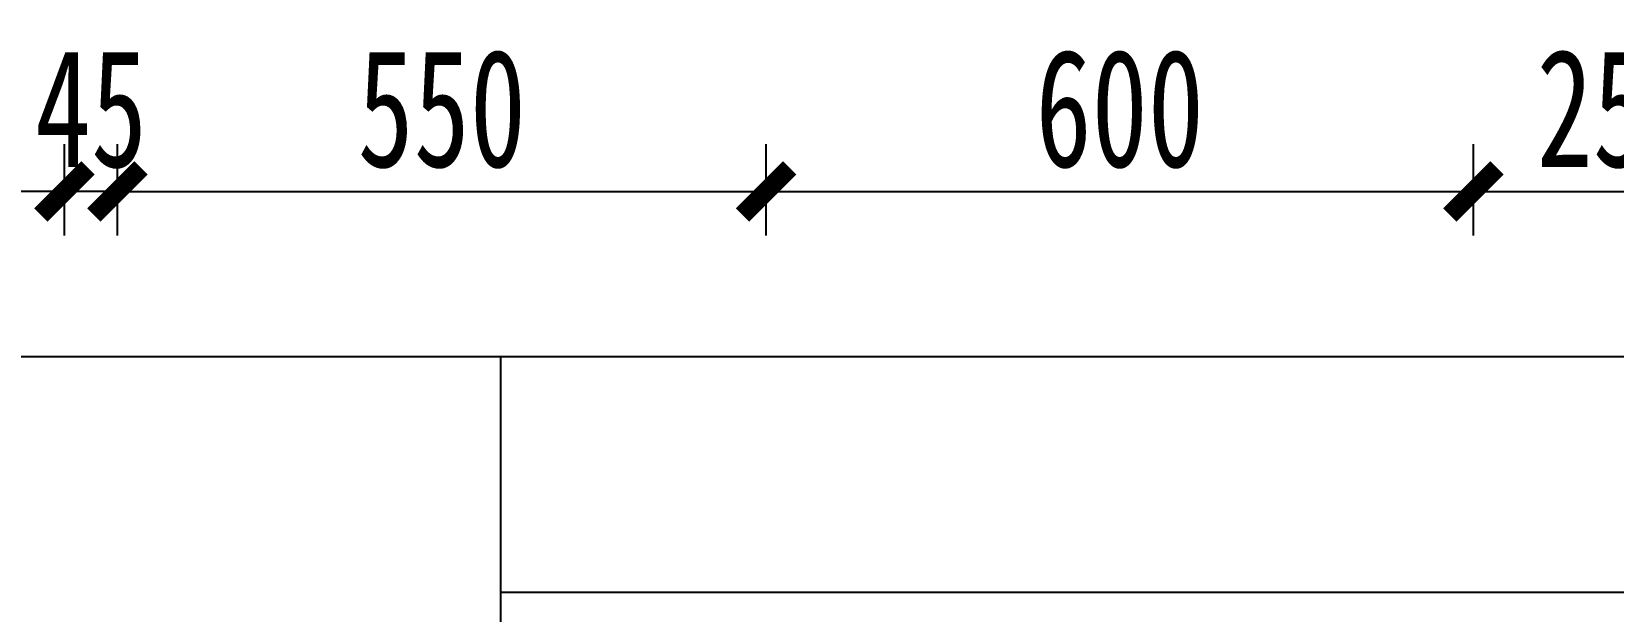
# Model space of a CAD drawing. Header units: millimetres. Extents: x 3104083 to 3173399, y -3165492 to -3044687.
# Drawn here: x 3115491 to 3116832, y -3134359 to -3133867 of the extents above; entities that cross this region are included whole.
import ezdxf

# ---------------------------------------------------------------- set-up
doc = ezdxf.new("R2010")
doc.units = ezdxf.units.MM
doc.header["$LTSCALE"] = 500
doc.header["$MEASUREMENT"] = 0
doc.header["$PDMODE"] = 2
doc.layers.get('0').update_dxf_attribs({"linetype": 'CONTINUOUS'})
doc.layers.get('DEFPOINTS').update_dxf_attribs({"linetype": 'CONTINUOUS'})
doc.layers.add('D-节点尺寸', color=5, linetype='CONTINUOUS')
doc.layers.add('墙体', color=6, linetype='CONTINUOUS', lineweight=25)
doc.styles.add('DIM', font='SimSun.ttf', dxfattribs={"width": 0.7})
doc.dimstyles.new('40', dxfattribs={"dimscale": 40, "dimtxt": 2.5, "dimasz": 1, "dimexe": 1, "dimexo": 1, "dimgap": 0.5, "dimtad": 1, "dimdec": 0, "dimzin": 0, "dimdsep": 46, "dimtxsty": 'DIM', "dimblk": 'ARCHTICK', "dimcen": 0, "dimclrd": 5, "dimclre": 5, "dimclrt": 35, "dimadec": 0, "dimazin": 0, "dimtfac": 0.5, "dimtdec": 0, "dimtix": 1, "dimtmove": 2, "dimatfit": 2, "dimldrblk": 'A', "dimfxl": 0, "dimtolj": 1, "dimtzin": 0, "dimlwd": -1, "dimlwe": -1, "dimarcsym": 0})

# ---------------------------------------------------------------- blocks, each defined once
blk = doc.blocks.new('_ArchTick')
at = {"color": 0, "linetype": 'ByBlock', "const_width": 0.4}
blk.add_lwpolyline([(-0.5, -0.5), (0.5, 0.5)], dxfattribs=at)
blk = doc.blocks.new('*D2139')
at = {"layer": 'D-节点尺寸', "color": 5, "ltscale": 100}
for p, q in [((3115563.6, -3134040.3), (3115563.6, -3133962.9)), ((3116113.6, -3134040.3), (3116113.6, -3133962.9)), ((3115563.6, -3134002.9), (3116113.6, -3134002.9))]:
    blk.add_line(p, q, dxfattribs=at)
at = {"layer": 'DEFPOINTS', "color": 0, "ltscale": 100}
for p in [(3116113.6, -3134002.9), (3115563.6, -3134080.3), (3116113.6, -3134080.3)]:
    blk.add_point(p, dxfattribs=at)
at = {"layer": 'D-节点尺寸', "color": 5, "ltscale": 100, "xscale": 40, "yscale": 40, "zscale": 40, "rotation": 180}
blk.add_blockref('_ArchTick', (3115563.6, -3134002.9), dxfattribs=at)
at = {"layer": 'D-节点尺寸', "color": 5, "ltscale": 100, "xscale": 40, "yscale": 40, "zscale": 40}
blk.add_blockref('_ArchTick', (3116113.6, -3134002.9), dxfattribs=at)
at = {"layer": 'D-节点尺寸', "color": 35, "ltscale": 100, "insert": (3115838.6, -3133932.9), "char_height": 100, "attachment_point": 5, "style": 'DIM'}
blk.add_mtext('\\A1;550', dxfattribs=at)
blk = doc.blocks.new('A')
for p, q in [((-1.435, 1.148), (-1.09, 1.437)), ((-1.09, 1.437), (0, 0)), ((-1.435, 1.148), (-0.369, 0)), ((-0.369, 0), (-2.127, 0)), ((-1.435, -1.148), (-0.369, 0)), ((-1.09, -1.437), (0, 0)), ((-1.435, -1.148), (-1.09, -1.437))]:
    blk.add_line(p, q)
for points in [[(-1.435, 1.148), (-1.09, 1.437), (-0.369, 0), (0, 0)], [(-1.435, -1.148), (-1.09, -1.437), (-0.369, 0), (0, 0)]]:
    blk.add_solid(points)
blk = doc.blocks.new('*D2140')
at = {"layer": 'D-节点尺寸', "color": 5, "ltscale": 100}
for p, q in [((3116113.6, -3134040.3), (3116113.6, -3133962.9)), ((3116713.6, -3134040.3), (3116713.6, -3133962.9)), ((3116113.6, -3134002.9), (3116713.6, -3134002.9))]:
    blk.add_line(p, q, dxfattribs=at)
at = {"layer": 'DEFPOINTS', "color": 0, "ltscale": 100}
for p in [(3116713.6, -3134002.9), (3116113.6, -3134080.3), (3116713.6, -3134080.3)]:
    blk.add_point(p, dxfattribs=at)
at = {"layer": 'D-节点尺寸', "color": 5, "ltscale": 100, "xscale": 40, "yscale": 40, "zscale": 40, "rotation": 180}
blk.add_blockref('_ArchTick', (3116113.6, -3134002.9), dxfattribs=at)
at = {"layer": 'D-节点尺寸', "color": 5, "ltscale": 100, "xscale": 40, "yscale": 40, "zscale": 40}
blk.add_blockref('_ArchTick', (3116713.6, -3134002.9), dxfattribs=at)
at = {"layer": 'D-节点尺寸', "color": 35, "ltscale": 100, "insert": (3116413.6, -3133932.9), "char_height": 100, "attachment_point": 5, "style": 'DIM'}
blk.add_mtext('\\A1;600', dxfattribs=at)
blk = doc.blocks.new('*D2141')
at = {"layer": 'D-节点尺寸', "color": 5, "ltscale": 100}
for p, q in [((3116713.6, -3134040.3), (3116713.6, -3133962.9)), ((3116963.6, -3134040.3), (3116963.6, -3133962.9)), ((3116713.6, -3134002.9), (3116963.6, -3134002.9))]:
    blk.add_line(p, q, dxfattribs=at)
at = {"layer": 'DEFPOINTS', "color": 0, "ltscale": 100}
for p in [(3116963.6, -3134002.9), (3116713.6, -3134080.3), (3116963.6, -3134080.3)]:
    blk.add_point(p, dxfattribs=at)
at = {"layer": 'D-节点尺寸', "color": 5, "ltscale": 100, "xscale": 40, "yscale": 40, "zscale": 40, "rotation": 180}
blk.add_blockref('_ArchTick', (3116713.6, -3134002.9), dxfattribs=at)
at = {"layer": 'D-节点尺寸', "color": 5, "ltscale": 100, "xscale": 40, "yscale": 40, "zscale": 40}
blk.add_blockref('_ArchTick', (3116963.6, -3134002.9), dxfattribs=at)
at = {"layer": 'D-节点尺寸', "color": 35, "ltscale": 100, "insert": (3116838.6, -3133932.9), "char_height": 100, "attachment_point": 5, "style": 'DIM'}
blk.add_mtext('\\A1;250', dxfattribs=at)
blk = doc.blocks.new('*D2145')
at = {"layer": 'D-节点尺寸', "color": 5, "ltscale": 100}
for p, q in [((3115518.6, -3134040.3), (3115518.6, -3133962.9)), ((3115563.6, -3134040.3), (3115563.6, -3133962.9)), ((3115518.6, -3134002.9), (3115478.6, -3134002.9)), ((3115563.6, -3134002.9), (3115518.6, -3134002.9)), ((3115563.6, -3134002.9), (3115603.6, -3134002.9))]:
    blk.add_line(p, q, dxfattribs=at)
at = {"layer": 'DEFPOINTS', "color": 0, "ltscale": 100}
for p in [(3115518.6, -3134002.9), (3115518.6, -3134080.3), (3115563.6, -3134080.3)]:
    blk.add_point(p, dxfattribs=at)
at = {"layer": 'D-节点尺寸', "color": 5, "ltscale": 100, "xscale": 40, "yscale": 40, "zscale": 40}
blk.add_blockref('_ArchTick', (3115518.6, -3134002.9), dxfattribs=at)
at = {"layer": 'D-节点尺寸', "color": 5, "ltscale": 100, "xscale": 40, "yscale": 40, "zscale": 40, "rotation": 180}
blk.add_blockref('_ArchTick', (3115563.6, -3134002.9), dxfattribs=at)
at = {"layer": 'D-节点尺寸', "color": 35, "ltscale": 100, "insert": (3115541.1, -3133932.9), "char_height": 100, "attachment_point": 5, "style": 'DIM'}
blk.add_mtext('\\A1;45', dxfattribs=at)

msp = doc.modelspace()

# ---------------------------------------------------------------- linework, layer by layer
at = {"layer": '墙体'}
for p, q in [((3115888.59, -3134143.41), (3115388.59, -3134143.41)), ((3117838.59, -3134143.41), (3115388.59, -3134143.41)), ((3115888.59, -3134443.41), (3115888.59, -3134143.41)), ((3117838.59, -3134343.41), (3115888.59, -3134343.41))]:
    msp.add_line(p, q, dxfattribs=at)

# ---------------------------------------------------------------- dimensions: what is measured, and where the dimension line sits
at = {"layer": 'D-节点尺寸', "color": 251, "ltscale": 100}
for base, p1, p2, picture, middle in [((3115518.589, -3134002.883), (3115563.589, -3134080.261), (3115518.589, -3134080.261), '*D2145', (3115541.089, -3133932.883)), ((3116113.589, -3134002.883), (3115563.589, -3134080.261), (3116113.589, -3134080.261), '*D2139', (3115838.589, -3133932.883)), ((3116713.589, -3134002.883), (3116113.589, -3134080.261), (3116713.589, -3134080.261), '*D2140', (3116413.589, -3133932.883)), ((3116963.589, -3134002.883), (3116713.589, -3134080.261), (3116963.589, -3134080.26), '*D2141', (3116838.589, -3133932.883))]:
    dim = msp.add_linear_dim(base=base, p1=p1, p2=p2, dimstyle='40', dxfattribs=at)
    dim.commit()
    dim.dimension.update_dxf_attribs({"geometry": picture, "text_midpoint": middle})

doc.saveas('drawing.dxf')
